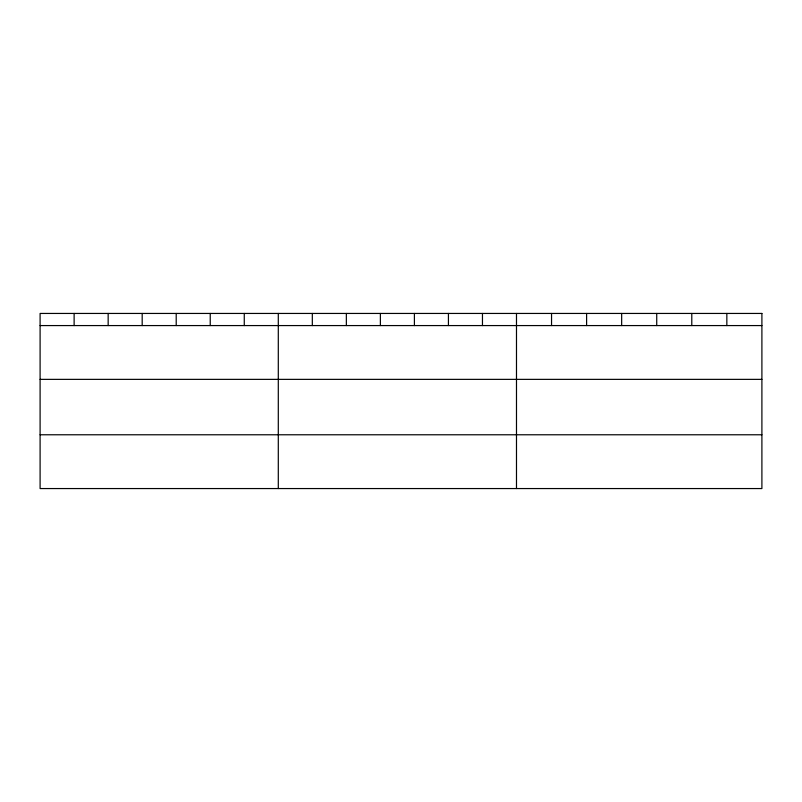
<?xml version="1.0" encoding="UTF-8"?>
<svg xmlns="http://www.w3.org/2000/svg" width="802" height="802" viewBox="0 0 802 802"><rect width="100%" height="100%" fill="white"/><g stroke="black" fill="none" stroke-linecap="round" stroke-linejoin="round"><path stroke-width="1.2" d="M40.1 325.572L761.9 325.572M40.1 379.366L761.9 379.366M40.1 434.774L761.9 434.774M726.843 313.442L726.843 325.572M691.785 313.442L691.785 325.572M656.728 313.442L656.728 325.572M621.66 313.442L621.66 325.572M586.603 313.442L586.603 325.572M551.545 313.442L551.545 325.572M516.488 313.442L516.488 488.558M482.463 313.442L482.463 325.572M448.428 313.442L448.428 325.572M414.403 313.442L414.403 325.572M380.379 313.442L380.379 325.572M346.354 313.442L346.354 325.572M312.319 313.442L312.319 325.572M278.294 313.442L278.294 488.558M244.269 313.442L244.269 325.572M210.234 313.442L210.234 325.572M176.209 313.442L176.209 325.572M142.185 313.442L142.185 325.572M108.16 313.442L108.16 325.572M74.125 313.442L74.125 325.572M761.9 313.442L40.1 313.442L40.1 488.558L761.9 488.558L761.9 313.442"/></g></svg>
